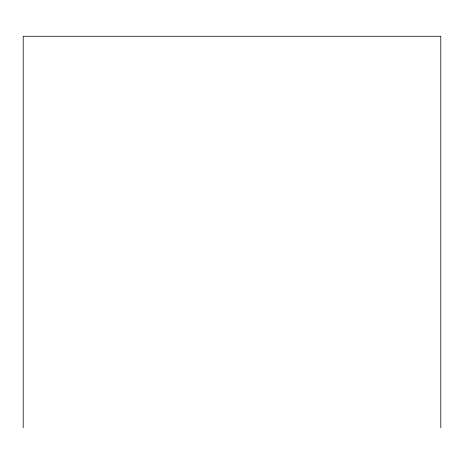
<?xml version="1.0" encoding="UTF-8"?>
<svg xmlns="http://www.w3.org/2000/svg" width="464" height="464" viewBox="0 0 464 464"><rect width="100%" height="100%" fill="white"/><g stroke="black" fill="none" stroke-linecap="round" stroke-linejoin="round"><path stroke-width="0.7" d="M440.8 427.733L440.8 36.267L23.2 36.267L23.2 427.733"/></g></svg>
